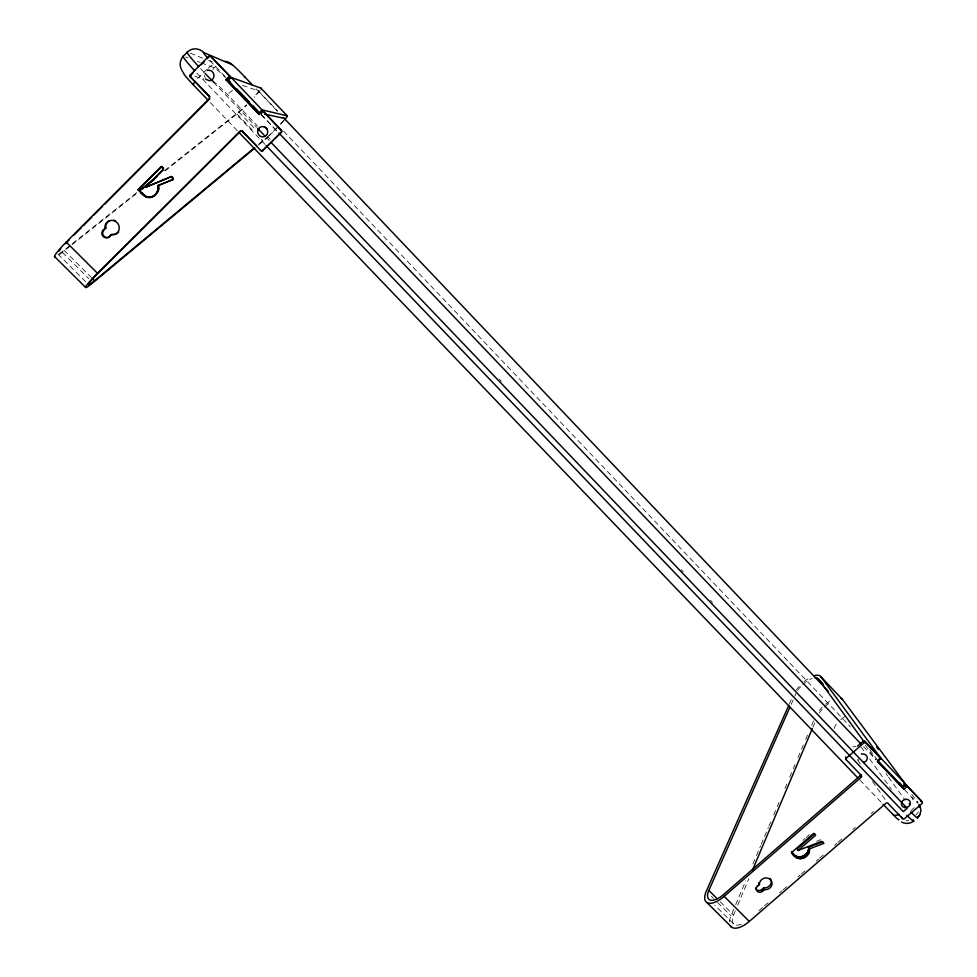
<?xml version="1.0" encoding="UTF-8"?>
<svg xmlns="http://www.w3.org/2000/svg" width="977" height="977" viewBox="0 0 977 977"><rect width="100%" height="100%" fill="white"/><g stroke="black" fill="none" stroke-linecap="round" stroke-linejoin="round"><path stroke-width="0.73" stroke-dasharray="4.88 3.66" d="M729.44 921.861A20.737 9.77 -46.6 0 1 730.955 915.767L735.107 905.972M735.693 904.568L745.781 880.765M752.913 863.973L755.868 856.976M756.467 855.571L760.619 845.777M761.217 844.372L768.337 827.58M768.936 826.176L770.706 821.975M773.674 814.977L776.642 807.979M777.24 806.575L779.023 802.373M784.958 788.378L786.729 784.177M789.697 777.179L792.665 770.181M793.263 768.777L795.046 764.576M798.014 757.578L800.981 750.58M801.567 749.188L803.35 744.987M805.72 739.381L807.503 735.18M811.655 725.386L814.623 718.388M741.262 924.23A16.975 7.999 -46.6 0 1 733.532 915.009L735.315 910.808M737.684 905.203L748.932 878.579M812.901 727.23L814.684 723.029M789.318 704.099L791.785 698.555M791.114 704.502L794.191 697.554M794.802 696.174L796.023 693.401M207.222 69.111A11.529 1.527 -44.7 0 0 203.973 72.213L199.894 76.316A11.516 1.527 -44.7 0 0 196.902 79.503M216.064 65.984L214.293 67.767A10.442 9.953 62.4 0 0 212.143 71.052M840.708 719.756L842.382 718.303A8.94 3.847 -42.5 0 1 845.105 716.288M802.899 840.342L805.109 838.425M806.22 837.46L809.542 834.578M758.885 910.686L763.464 906.729M764.612 905.728L768.056 902.76M779.524 892.844L781.808 890.865M782.956 889.876L787.547 885.907M797.867 876.98L800.163 875.001M801.299 874.012L805.891 870.043M816.21 861.128L818.506 859.137M819.654 858.148L824.234 854.179M834.553 845.264L836.849 843.285M837.997 842.284L842.577 838.327M852.897 829.4L855.193 827.421M871.24 813.536L873.536 811.557M911.004 810.519L914.289 807.698M258.978 144.034L264.816 139.186A16.572 1.295 -44.5 0 0 266.513 137.733M258.355 145.097L263.057 141.189A20.248 1.588 -44.5 0 0 268.064 136.78M58.962 253.727A19.003 2.21 -43.7 0 0 64.006 250.271L138.197 191.492M164.515 170.645L238.693 111.866A16.633 1.698 -44.6 0 0 246.57 104.832M59.145 254.777A23.216 2.699 -43.7 0 0 62.369 252.359L70.735 245.715M71.932 244.775L137.708 192.616M165.223 170.816L236.971 113.918A20.334 2.076 -44.6 0 0 246.705 105.223M816.552 841.331L820.704 839.719M194.838 76.291L203.802 79.088M212.143 81.677L214.439 82.386A15.632 1.026 45.9 0 1 227.091 94.171L257.537 126.045M242.455 85.365L258.307 90.776L277.773 111.268M185.728 56.984L188.024 57.851M197.269 61.343L199.882 62.32M201.14 62.797L214.293 67.767A26.086 1.551 46 0 1 226.053 78.148M190.271 53.185L203.643 58.535M208.565 60.513L212.119 61.93M733.348 923.644L714.785 905.203M85.597 281.608L57.814 253.983M720.183 901.722L733.532 915.009M64.006 250.271L91.533 277.676M711.439 896.349L713.503 898.4M717.619 902.492L730.955 915.767M62.369 252.359L88.834 278.701M210.311 102.573L237.704 131.138M859.919 780.061L882.06 803.143M268.04 137.049L270.14 139.247M499.296 379.198L501.396 381.384M681.213 569.676L683.302 571.863M710.426 600.257L712.514 602.443M213.438 82.117L256.572 127.266M267.087 138.282L269.188 140.48M238.693 111.866L255.168 129.086M236.971 113.918L254.386 132.127M261.128 139.174L263.057 141.189M265.121 144.511L199.894 76.316A29.884 2.015 45.8 0 1 196.328 72.554M283.599 131.187L842.382 718.303A23.216 1.221 47.8 0 1 850.295 726.876M209.994 60.611A17.952 1.038 46 0 0 213.719 64.604L225.284 76.743M261.079 114.309L277.908 131.98M863.521 746.636L876.149 759.898M904.568 789.721L911.944 797.464A15.901 0.818 48 0 0 917.147 801.567A10.173 9.257 -25.8 0 1 918.551 803.546M261.36 114.92L278.054 132.445M256.108 88.797L277.089 110.889M857.867 759.214L858.746 760.191M911.773 794.338L917.147 801.567M869.738 749.53L877.725 760.497M865.219 745.085L875.612 759.41M885.919 773.601L887.666 775.994M888.484 777.13L905.264 800.236M860.92 746.819L864.474 751.777M869.64 758.97L891.415 789.343M857.586 759.972L861.616 765.76M872.546 781.453L886.102 800.945M205.304 78.478L204.388 75.351M208.26 68.182A11.529 1.527 -44.7 0 1 213.719 64.604M203.973 72.213A29.896 1.917 45.9 0 1 200.407 68.439M918.368 811.887A10.173 9.257 -25.8 0 1 915.925 814.916M911.944 797.464A10.234 5.044 -42.4 0 1 912.506 799.528M214.439 82.386A10.442 9.953 62.4 0 1 212.229 78.966M232.538 90.189A9.904 1.136 -44.7 0 1 227.091 94.171M908.683 820.216A10.173 9.257 -25.6 0 1 906.106 820.827M834.224 728.586A8.94 3.847 -42.6 0 1 836.654 723.701M856.121 746.135A9.037 8.341 -26.2 0 1 852.677 746.733M819.3 710.462A18.404 7.718 -42.6 0 1 822.231 707.214M825.553 704.222A18.404 7.718 -42.6 0 1 831.39 700.301M819.214 713.088A15.058 6.314 -42.6 0 1 823.293 708.105M824.27 707.165A15.058 6.314 -42.6 0 1 830.584 702.512M797.635 690.495A15.119 6.045 -42.7 0 1 801.751 685.512M802.728 684.559A15.119 6.045 -42.7 0 1 812.082 678.417M796.096 690.128A18.478 7.389 -42.7 0 1 800.725 684.657M804.059 681.653A18.478 7.389 -42.7 0 1 811.02 677.073M283.977 120.623A20.248 1.588 -44.5 0 1 279.434 125.606M278.64 126.424A20.248 1.588 -44.5 0 1 269.176 135.742M283.648 120.281A16.572 1.295 -44.5 0 1 279.617 124.946M276.772 127.938A16.572 1.295 -44.5 0 1 267.442 136.914M258.307 90.776A16.633 1.698 -44.6 0 1 253.593 97.602M260.236 90.214A20.334 2.076 -44.6 0 1 254.484 97.236"/><path stroke-width="1.47" d="M791.455 851.675C795.486 860.725 809.664 856.731 808.516 847.23L822.732 841.808L823.66 843.444L809.408 848.879C810.434 859.113 795.449 862.154 791.565 852.579L813.768 833.308L815.648 835.225L798.062 850.478L797.195 848.83L814.733 833.613M151.887 196.914C156.015 195.021 159.288 190.234 157.92 185.618L173.527 179.231L170.987 176.642L145.194 187.352L163.538 168.997L161.193 166.603L138.038 189.794C141.628 193.47 145.939 199.43 151.948 197.036M157.651 190.918L158.811 189.318L158.079 189.428M919.98 814.476L917.537 817.847L919.98 814.476L920.932 810.617L920.285 806.636M752.485 870.165L812.314 728.634M788.708 705.492L706.298 891.219A20.835 9.367 -46.5 0 0 708.105 903.066A20.835 9.367 -46.5 0 0 724.177 896.349L861.213 777.24A1.307 1.197 -25.2 0 0 861.348 775.53L860.676 774.529M860.493 775.359A1.295 1.197 -25.2 0 1 860.187 775.75L723.493 894.59A17.049 7.657 -46.5 0 1 710.352 900.098A17.049 7.657 -46.5 0 1 708.85 890.426L789.892 707.275M156.259 194.105L156.772 193.519L156.039 193.629M181.111 68.915A11.944 11.345 61.3 0 1 183.432 56.116L187.45 52.062A11.956 11.358 61.8 0 1 203.717 52.575L232.074 64.665A15.669 0.794 46.1 0 1 244.568 76.658L252.958 85.487M209.603 96.711L190.32 77A1.514 1.441 60.7 0 1 190.295 74.875L208.687 56.336A1.527 1.453 62.7 0 1 210.763 56.397L230.059 76.304L225.943 79.699L230.059 76.304M209.701 96.735L190.967 77.195A1.514 1.441 60.7 0 1 190.942 75.082L192.982 73.019M201.14 64.8L204.193 61.722M207.258 58.632L209.298 56.581A1.514 1.441 62.7 0 1 211.362 56.654M55.103 256.951A23.216 2.699 -43.7 0 1 66.228 242.101L209.127 98.701A1.502 1.441 60.3 0 0 209.102 96.601M69.343 239.707L67.193 241.856A19.003 2.21 -43.7 0 0 65.374 243.725M73.629 235.408L81.128 227.885M83.265 225.736L91.838 217.126M93.987 214.977L102.561 206.379M104.698 204.23L209.725 98.848M284.686 119.792A20.248 1.588 -44.5 0 0 287.177 115.823L260.92 88.15L231.097 77.391L228.044 80.456L258.966 112.917L261.812 113.527M138.038 189.794L161.913 166.554L163.464 168.154M103.012 230.352L104.991 228.374A7.389 7.022 47.1 0 1 111.573 220.314A7.389 7.022 47.1 0 1 119.279 228.068A7.389 7.022 47.1 0 1 111.244 234.651L109.253 236.629A4.433 4.213 46.5 0 1 103.159 236.471A4.433 4.213 46.5 0 1 103.012 230.352L105.858 228.166A7.364 7.01 47.1 0 1 109.998 220.619M145.194 187.352L163.171 170.022M109.253 236.629L112.086 234.431A7.364 7.01 47.1 0 0 118.693 231.903M254.838 148.028L92.888 282.732A23.106 2.064 -43.9 0 1 85.707 286.75A23.106 2.064 -43.9 0 1 97.492 273.291L240.159 131.089A1.49 1.429 60 0 1 242.211 131.15L257.036 146.147M242.711 131.199A1.49 1.429 60 0 0 240.672 131.138L98.372 272.962A18.905 1.685 -43.9 0 0 88.724 283.977A18.905 1.685 -43.9 0 0 94.586 280.717L254.325 147.906M258.966 112.917L262.019 109.864L287.177 115.823M225.943 79.699L259.015 114.394L263.045 110.938L281.437 130.271A1.478 1.429 62.9 0 1 281.437 132.347L274.989 138.746M259.015 114.394L263.045 110.938M242.211 131.15L260.676 150.421A1.478 1.429 60.1 0 0 262.715 150.482L281.034 132.298A1.49 1.429 62.9 0 0 281.034 130.222L262.593 110.841M262.715 150.482L272.839 140.883M857.55 746.11L863.045 741.323A1.307 1.197 -26.4 0 1 864.853 741.348L880.9 758.531L877.468 761.51L903.957 789.318L907.377 786.363L906.253 784.849L902.833 787.792L903.957 789.318M861.348 775.53L846.326 759.837A1.307 1.197 -25.3 0 1 846.461 758.115L864.071 742.74A1.307 1.209 -26.4 0 1 865.891 742.764L880.9 758.531M820.778 676.609L880.656 757.957L877.725 760.497L902.504 786.509L905.423 783.981L842.479 699.483L820.778 676.609A18.478 7.389 -42.7 0 0 814.256 675.766M757.529 886.224L759.434 884.564A6.399 5.838 -18.9 0 1 765.858 877.896A6.399 5.838 -18.9 0 1 772.05 884.112A6.399 5.838 -18.9 0 1 764.454 889.62L762.548 891.268A3.835 3.493 -18.6 0 1 757.175 891.219A3.835 3.493 -18.6 0 1 757.529 886.224L757.273 885.638M755.551 887.885A3.823 3.493 -18.6 0 0 761.767 889.522L763.672 887.873A6.375 5.825 -18.9 0 0 770.23 878.531M730.185 925.549A20.737 9.77 -46.6 0 0 749.31 921.421L886.078 803.192A1.295 1.185 -25.2 0 1 887.873 803.216L902.675 818.677A1.295 1.172 -25.3 0 0 904.47 818.689L922.007 803.595A1.295 1.185 -26.3 0 0 922.166 801.897L906.253 784.849M139.393 190.552L157.334 176.324M141.299 189.782L143.692 187.877M146.086 185.984L148.48 184.091M150.861 182.186L154.451 179.341M154.378 195.791L153.633 195.913M138.807 189.697C142.422 193.8 147.967 200.273 153.987 196.059L153.242 196.182M913.678 821.168C910.124 823.831 905.239 824.185 901.38 821.987M145.952 187.254L171.683 176.568L173.369 178.29M157.92 185.618L172.917 179.683M798.062 850.478L821.62 841.356L823.66 843.444M111.244 234.651L112.086 234.431M104.991 228.374L105.858 228.166M147.722 197.427L153.328 196.45M146.697 197.171L147.954 197.195M145.817 196.829L146.953 196.865M145.023 196.401L146.22 196.524M154.415 195.29L155.551 194.814M144.596 196.133L145.353 196.011M143.949 195.656L144.718 195.534M143.338 195.144L144.095 195.021M156.515 193.006L157.676 192.237L156.943 192.347M142.605 194.46L143.375 194.338M142.141 193.983L142.911 193.873M157.321 191.651L158.054 191.541M141.213 193.043L141.983 192.921M140.81 192.616L141.58 192.506M157.895 190.185L158.628 190.075M158.201 188.671L158.921 188.573M158.237 187.902L158.97 187.804M158.213 187.132L158.897 186.656M158.103 186.363L158.653 185.52M158.018 185.984L158.75 185.899M170.987 176.642L171.683 176.568M161.193 166.603L161.913 166.554M260.676 150.421L261.128 150.421A1.478 1.429 60.1 0 0 263.167 150.482M257.794 130.161L258.258 130.21A5.19 4.995 61.5 0 1 258.929 128.781M264.657 114.138L284.563 118.412A16.572 1.295 -44.5 0 1 284.539 118.938M190.32 77L190.967 77.195M190.295 74.875L190.942 75.082M210.568 80.59L210.373 80.529A5.3 5.056 61.7 0 0 213.768 74.13A5.3 5.056 61.7 0 0 207.393 70.368L207.796 70.515M205.622 79.149L209.334 80.798M85.512 287.299L54.541 256.548M731.846 927.344L706.908 902.553M708.85 890.426L717.106 898.645M92.546 278.689L94.586 280.717M724.177 896.349L749.31 921.421M66.228 242.101L97.492 273.291M183.664 72.823A17.916 1.319 45.7 0 0 193.458 84.987L208.211 100.375M238.767 132.237L857.818 777.863M883.11 804.242L892.599 814.146A15.876 1.05 48.2 0 0 898.877 819.495M205.023 73.312L212.388 81.018M257.623 128.366L264.987 136.072M271.301 142.679L907.181 808.284L903.285 811.643L266.184 145.61M880.656 757.957L905.423 783.981M907.377 786.363L922.166 801.897M231.097 77.391L262.019 109.864M210.763 56.397L229.522 76.096M227.397 78.954L230.548 82.276M236.861 88.895L249.501 102.158M252.652 105.467L257.916 110.987M278.97 133.092L861.409 744.425M877.431 761.12L902.833 787.792M226.493 79.882L259.479 114.492M814.757 677.745A15.119 6.045 -42.7 0 1 818.262 678.832L823.44 684.291M283.379 117.521L828.435 691.398M876.662 747.075L878.347 749.335M903.859 783.688L905.581 785.996M899.829 782.87L902.504 786.509M864.853 741.348L865.891 742.764M818.262 678.832L864.413 742.215M909.245 803.607L910.002 804.645M863.045 741.323L864.071 742.74M861.519 753.707L861.861 754.195A4.567 4.201 -25.8 0 1 867.185 757.163A4.567 4.201 -25.8 0 1 863.705 762.426L863.363 761.938M901.563 817.09L902.675 818.677M860.187 775.75L861.213 777.24M845.642 756.894L846.461 758.115M845.667 758.86L846.326 759.837M808.516 847.23L809.518 849.477M808.651 848.146L809.554 850.112M808.626 849.086L809.42 851.37M808.37 850.332L809.261 851.993M808.15 850.955L809.041 852.603M807.869 851.553L808.761 853.214M807.527 852.152L808.419 853.813M807.136 852.726L808.028 854.386M806.709 853.275L807.6 854.936M806.245 853.788L807.124 855.449M805.744 854.277L806.636 855.937M805.072 854.863L805.952 856.536M804.694 855.156L805.573 856.829M804.315 855.437L805.195 857.11M803.961 855.681L804.84 857.342M803.595 855.901L804.474 857.574M802.984 856.231L803.863 857.904M802.349 856.524L803.216 858.185M801.726 856.731L802.593 858.404M801.079 856.902L801.958 858.575M800.481 857.012L801.348 858.685M799.858 857.061L800.725 858.734M799.247 857.061L800.114 858.734M798.649 857L799.504 858.673M798.197 856.914L799.064 858.588M797.757 856.805L798.624 858.478M797.012 856.536L798.197 858.331M796.719 856.402L797.574 858.075M796.353 856.206L797.208 857.879M795.461 855.608L796.853 857.659M794.374 854.655L795.815 856.866M792.933 853.177L794.851 855.937M763.672 887.873L764.454 889.62M758.665 882.842L759.434 884.564M761.767 889.522L762.548 891.268M899.011 814.427A10.222 5.044 -42.5 0 1 892.599 814.146M193.458 84.987A11.516 1.527 -44.7 0 1 194.631 82.263M913.153 819.764A26.477 1.6 48.1 0 1 906.864 815.307M917.525 817.444A26.489 1.514 48.1 0 1 910.759 811.96M194.631 70.71A29.884 2.015 45.8 0 1 183.432 56.116M182.894 71.956A11.944 11.345 61.3 0 1 181.612 69.978M198.71 66.607A29.896 1.917 45.9 0 1 187.45 52.062M919.027 804.657A10.173 9.257 -25.8 0 1 919.479 807.051M206.868 57.118A17.952 1.038 46 0 1 203.717 52.575M244.568 76.658A9.917 1.136 -44.7 0 1 244.482 77.354M224.93 61.404A10.454 9.965 62.8 0 1 232.074 64.665M921.006 800.346A1.295 1.172 -26.3 0 1 921.152 801.653M840.941 698.335A18.404 7.718 -42.6 0 1 842.479 699.483M58.742 251.431A19.003 2.21 -43.7 0 1 60.782 248.805M113.686 220.216A7.364 7.01 47.1 0 1 115.518 220.753M110.108 236.41A4.421 4.201 46.5 0 1 104.026 236.239A4.421 4.201 46.5 0 1 103.88 230.145M264.511 126.9A5.19 4.995 61.5 0 1 267.1 128.781M260.92 88.15A20.334 2.076 -44.6 0 1 261.018 88.773M904.665 807.539A4.531 4.128 -25.8 0 0 910.161 802.044A4.531 4.128 -25.8 0 0 902.699 800.651A4.531 4.128 -25.8 0 0 904.665 807.539M257.672 130.674A5.215 5.007 61.5 0 0 264.376 136.67A5.215 5.007 61.5 0 0 265.915 127.914A5.215 5.007 61.5 0 0 257.672 130.674"/></g></svg>
